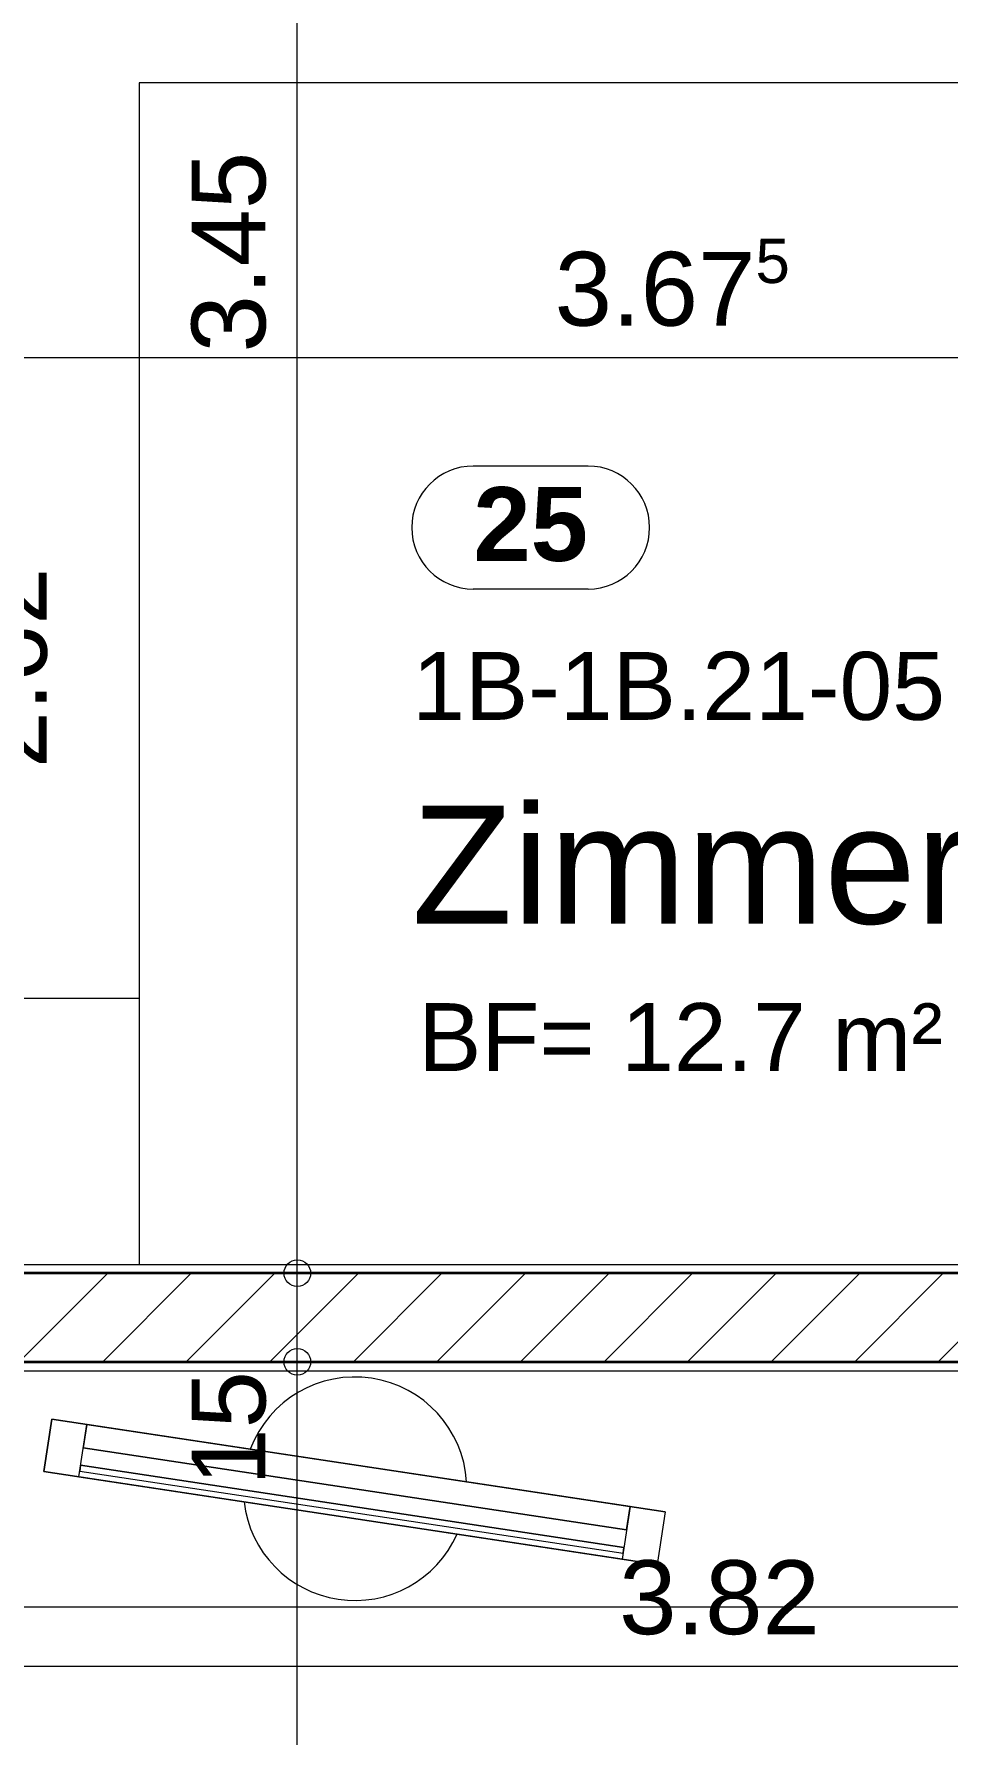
# Model space of a CAD drawing. Header units: metres. Extents: x 0.003 to 0.843, y 0.003 to 0.597.
# Drawn here: x 0.337 to 0.368, y 0.2641 to 0.3217 of the extents above; entities that cross this region are included whole.
import ezdxf

# ---------------------------------------------------------------- set-up
doc = ezdxf.new("R2010")
doc.units = ezdxf.units.M
doc.linetypes.add('AUSGEZOGEN', pattern=[0])
for name, color, linetype, lineweight in [('Moebel', 253, 'AUSGEZOGEN', 13), ('Raumbezeichnung', 7, 'AUSGEZOGEN', 18), ('Text Werkplan Ausfuehrung', 7, 'AUSGEZOGEN', 25), ('Wand Mauerwerk tragend', 7, 'AUSGEZOGEN', 35), ('Werkplan- Ausfuehrungsmasse', 7, 'AUSGEZOGEN', 13)]:
    doc.layers.add(name, color=color, linetype=linetype, lineweight=lineweight)
doc.styles.add('ARIAL', font='ARIAL.TTF')

msp = doc.modelspace()

# ---------------------------------------------------------------- linework, layer by layer
at = {"layer": 'Moebel', "color": 253, "linetype": 'AUSGEZOGEN', "lineweight": 13}
for p, q in [((0.3406099924538283, 0.3200399929136039), (0.3406099924538283, 0.2800399938076735)), ((0.3766099916491656, 0.3200399929136039), (0.3406099924538283, 0.3200399929136039)), ((0.3406099924538283, 0.2890399936065078), (0.331609992654994, 0.2890399936065078)), ((0.331609992654994, 0.2800399938076735), (0.3406099924538283, 0.2800399938076735)), ((0.3406099924538283, 0.2800399938076735), (0.3766099916491656, 0.2800399938076735)), ((0.3222599928639828, 0.2764398966338417), (0.3822599915228784, 0.2764400599909409)), ((0.337647831706578, 0.2748016471912861), (0.3373785528522955, 0.2730219031777278)), ((0.3373785528522955, 0.2730219031777278), (0.337647831706578, 0.2748016471912861)), ((0.337647831706578, 0.2748016471912861), (0.337647831706578, 0.2748016471912861)), ((0.337647831706578, 0.2748016471912861), (0.3584115118647594, 0.2716600605579892)), ((0.3584115118647594, 0.2716600605579892), (0.337647831706578, 0.2748016471912861)), ((0.3385650488613343, 0.2728423839415391), (0.3388343277156168, 0.2746221279550973)), ((0.3385650488613345, 0.2728423839415391), (0.3388343277156171, 0.2746221279550973)), ((0.3388343277156171, 0.2746221279550978), (0.3387146482248247, 0.2738311306157384)), ((0.3388343277156171, 0.2746221279550973), (0.3387146482248247, 0.2738311306157384)), ((0.3572250158557205, 0.2718395797941776), (0.3388343277156168, 0.2746221279550973)), ((0.3388343277156168, 0.2746221279550973), (0.3388343277156171, 0.2746221279550973)), ((0.3388343277156171, 0.2746221279550973), (0.3572250158557205, 0.2718395797941776)), ((0.3572250158557205, 0.2718395797941776), (0.3388343277156171, 0.2746221279550978)), ((0.3572250158557205, 0.2718395797941776), (0.3388343277156171, 0.2746221279550973)), ((0.3388343277156171, 0.2746221279550973), (0.3388343277156171, 0.2746221279550978)), ((0.3387146482248247, 0.2738311306157384), (0.3571053363649282, 0.2710485824548182)), ((0.3387146482248247, 0.2738311306157384), (0.3387146482248247, 0.2738311306157384)), ((0.3571053363649282, 0.2710485824548187), (0.3387146482248247, 0.2738311306157384)), ((0.3373785528522955, 0.2730219031777278), (0.3581422330104768, 0.269880316544431)), ((0.3581422330104768, 0.269880316544431), (0.3373785528522955, 0.2730219031777278)), ((0.3373785528522955, 0.2730219031777278), (0.3373785528522955, 0.2730219031777278)), ((0.3385650488613345, 0.2728423839415391), (0.3385650488613343, 0.2728423839415391)), ((0.3385650488613343, 0.2728423839415391), (0.3569557370014379, 0.2700598357806193)), ((0.3569557370014379, 0.2700598357806193), (0.3385650488613345, 0.2728423839415391)), ((0.3386248886067306, 0.273237882611219), (0.3385949687340324, 0.273040133276379)), ((0.3386248886067306, 0.273237882611219), (0.3385949687340324, 0.273040133276379)), ((0.3385949687340324, 0.273040133276379), (0.3569856568741361, 0.2702575851154593)), ((0.3385949687340324, 0.273040133276379), (0.3385949687340324, 0.273040133276379)), ((0.3385949687340324, 0.273040133276379), (0.3569856568741361, 0.2702575851154593)), ((0.357015576746834, 0.2704553344502992), (0.3386248886067306, 0.273237882611219)), ((0.3386248886067306, 0.273237882611219), (0.3386248886067306, 0.273237882611219)), ((0.3386248886067306, 0.273237882611219), (0.3570155767468341, 0.2704553344502992)), ((0.3572250158557205, 0.2718395797941776), (0.3569557370014379, 0.2700598357806193)), ((0.3572250158557205, 0.2718395797941776), (0.3569557370014379, 0.2700598357806193)), ((0.3571053363649282, 0.2710485824548182), (0.3572250158557205, 0.2718395797941776)), ((0.3571053363649282, 0.2710485824548187), (0.3572250158557205, 0.2718395797941776)), ((0.3572250158557205, 0.2718395797941776), (0.3572250158557205, 0.2718395797941776)), ((0.3572250158557205, 0.2718395797941776), (0.3572250158557205, 0.2718395797941776)), ((0.3584115118647594, 0.2716600605579892), (0.3581422330104768, 0.269880316544431)), ((0.3584115118647594, 0.2716600605579892), (0.3581422330104768, 0.269880316544431)), ((0.3584115118647594, 0.2716600605579892), (0.3584115118647594, 0.2716600605579892)), ((0.3571053363649282, 0.2710485824548182), (0.3571053363649282, 0.2710485824548187)), ((0.3569557370014379, 0.2700598357806193), (0.3569557370014379, 0.2700598357806193)), ((0.3569856568741361, 0.2702575851154593), (0.357015576746834, 0.2704553344502992)), ((0.3569856568741361, 0.2702575851154593), (0.3570155767468341, 0.2704553344502992)), ((0.3569856568741361, 0.2702575851154593), (0.3569856568741361, 0.2702575851154593)), ((0.3570155767468341, 0.2704553344502992), (0.357015576746834, 0.2704553344502992)), ((0.3581422330104768, 0.269880316544431), (0.3581422330104768, 0.269880316544431)), ((0.3222599928639828, 0.2684398710217261), (0.3822599915228784, 0.2684399376631209))]:
    msp.add_line(p, q, dxfattribs=at)
for centre, radius, start, end in [((0.3479099922906596, 0.2724398565222194), 0.00378739260380356, 3.590563530572255, 159.2020164678803), ((0.3479099922906596, 0.272439856522219), 0.003780941706546412, 186.7326061058225, 336.0599738857471)]:
    msp.add_arc(centre, radius, start, end, dxfattribs=at)
at = {"layer": 'Text Werkplan Ausfuehrung', "color": 240, "linetype": 'AUSGEZOGEN', "lineweight": 13}
for p, q in [((0.3558015232673362, 0.307069110131622), (0.3519168029418662, 0.307069110131622)), ((0.3558015232673362, 0.3029024436239011), (0.3519168029418662, 0.3029024436239011))]:
    msp.add_line(p, q, dxfattribs=at)
for centre, start, end in [((0.3519168029418662, 0.3049857768777615), 90, 270), ((0.3558015232673362, 0.3049857768777615), 270, 90)]:
    msp.add_arc(centre, 0.002083333253860474, start, end, dxfattribs=at)
at = {"layer": 'Wand Mauerwerk tragend', "color": 7, "linetype": 'AUSGEZOGEN', "lineweight": 35}
for p, q in [((0.3953599912300705, 0.279739993814379), (0.3219599928706883, 0.279739993814379)), ((0.3219599928706883, 0.2767399938814342), (0.3953599912300705, 0.2767399938814342))]:
    msp.add_line(p, q, dxfattribs=at)
at = {"layer": 'Wand Mauerwerk tragend', "color": 7, "linetype": 'AUSGEZOGEN', "lineweight": 13}
for p, q in [((0.336542872310384, 0.2767399938814342), (0.3395428722433287, 0.2797399938143789)), ((0.3393712994351302, 0.2767399938814342), (0.3423712993680749, 0.279739993814379)), ((0.3421997265598765, 0.2767399938814342), (0.3451997264928212, 0.2797399938143789)), ((0.3450281536846226, 0.2767399938814342), (0.3480281536175673, 0.279739993814379)), ((0.3478565808093688, 0.2767399938814342), (0.3508565807423135, 0.2797399938143789)), ((0.3506850079341149, 0.2767399938814342), (0.3536850078670596, 0.279739993814379)), ((0.3535134350588612, 0.2767399938814342), (0.3565134349918059, 0.2797399938143789)), ((0.3563418621836073, 0.2767399938814342), (0.3593418621165521, 0.279739993814379)), ((0.3591702893083535, 0.2767399938814342), (0.3621702892412982, 0.2797399938143789)), ((0.3619987164330996, 0.2767399938814342), (0.3649987163660444, 0.279739993814379)), ((0.364827143557846, 0.2767399938814342), (0.3678271434907907, 0.2797399938143789)), ((0.367655570682592, 0.2767399938814342), (0.3706555706155368, 0.279739993814379))]:
    msp.add_line(p, q, dxfattribs=at)
at = {"layer": 'Werkplan- Ausfuehrungsmasse', "color": 7, "linetype": 'AUSGEZOGEN', "lineweight": 13}
for p, q in [((0.3459599923342461, 0.279739993814379), (0.3459599923342461, 0.3487399922721088)), ((0.3218599928729235, 0.3107399931214773), (0.3953599912300705, 0.3107399931214773)), ((0.3459599923342461, 0.279739993814379), (0.3444599923212076, 0.279739993814379)), ((0.3459599923342461, 0.279739993814379), (0.3474599893260443, 0.279739993814379)), ((0.3459599923342461, 0.279739993814379), (0.3459599923342461, 0.279739993814379)), ((0.3459599923342461, 0.2767399938814342), (0.3459599923342461, 0.279739993814379)), ((0.3459599923342461, 0.2767399938814342), (0.3444599923212076, 0.2767399938814342)), ((0.3459599923342461, 0.2767399938814342), (0.3474599893260443, 0.2767399938814342)), ((0.3459599923342461, 0.2767399938814342), (0.3459599923342461, 0.2767399938814342)), ((0.3459599923342461, 0.1668399963378907), (0.3459599923342461, 0.2767399938814342)), ((0.3219599928706887, 0.2664398710664295), (0.3983599911630153, 0.2664398710664295))]:
    msp.add_line(p, q, dxfattribs=at)
for centre in [(0.3459599923342461, 0.279739993814379), (0.3459599923342461, 0.2767399938814342)]:
    msp.add_circle(centre, 0.0004500000039115548, dxfattribs=at)

# ---------------------------------------------------------------- texts
at = {"layer": 'Raumbezeichnung', "color": 7, "linetype": 'AUSGEZOGEN', "lineweight": 18, "attachment_point": 7, "style": 'ARIAL'}
for s, insert, char_height, width in [('1B-1B.21-05', (0.3498467666224075, 0.2984421680356573), 0.002299999952316284, 0.001149999976158142), ('Zimmer\\~3', (0.3498316224105, 0.2915159148698963), 0.004, 0.002), ('BF=\\~12.7\\~m²', (0.3500470199491923, 0.2865833269910263), 0.002299999952316284, 0.001149999976158142)]:
    msp.add_mtext(s, dxfattribs=dict(at, insert=insert, char_height=char_height, width=width))
at = {"layer": 'Text Werkplan Ausfuehrung', "color": 240, "linetype": 'AUSGEZOGEN', "lineweight": 13, "insert": (0.3519168029418662, 0.3038191102135785), "char_height": 0.0025, "width": 0.00125, "attachment_point": 7, "style": 'ARIAL'}
msp.add_mtext('\\fArial|i0|b1|c0|p0;25', dxfattribs=at)
at = {"layer": 'Werkplan- Ausfuehrungsmasse', "color": 7, "linetype": 'AUSGEZOGEN', "lineweight": 13, "char_height": 0.0025, "width": 0.00125, "attachment_point": 7, "rotation": 90.00000250447816, "style": 'ARIAL'}
for s, insert in [('3.45', (0.3449156540219817, 0.3109112071469426)), ('2.62', (0.3375128575659098, 0.2968333767039542)), ('15', (0.3449173593425438, 0.2725451098773629))]:
    msp.add_mtext(s, dxfattribs=dict(at, insert=insert))
at = {"layer": 'Werkplan- Ausfuehrungsmasse', "color": 7, "linetype": 'AUSGEZOGEN', "lineweight": 13, "attachment_point": 7, "style": 'ARIAL'}
for s, insert, char_height, width in [('3.67', (0.3546705308202654, 0.311784331433742), 0.0025, 0.00125), ('5', (0.361467938987954, 0.3132426648068117), 0.0015, 0.00075), ('3.82', (0.3568533754721285, 0.2674842093786937), 0.0025, 0.00125)]:
    msp.add_mtext(s, dxfattribs=dict(at, insert=insert, char_height=char_height, width=width))

doc.saveas('drawing.dxf')
